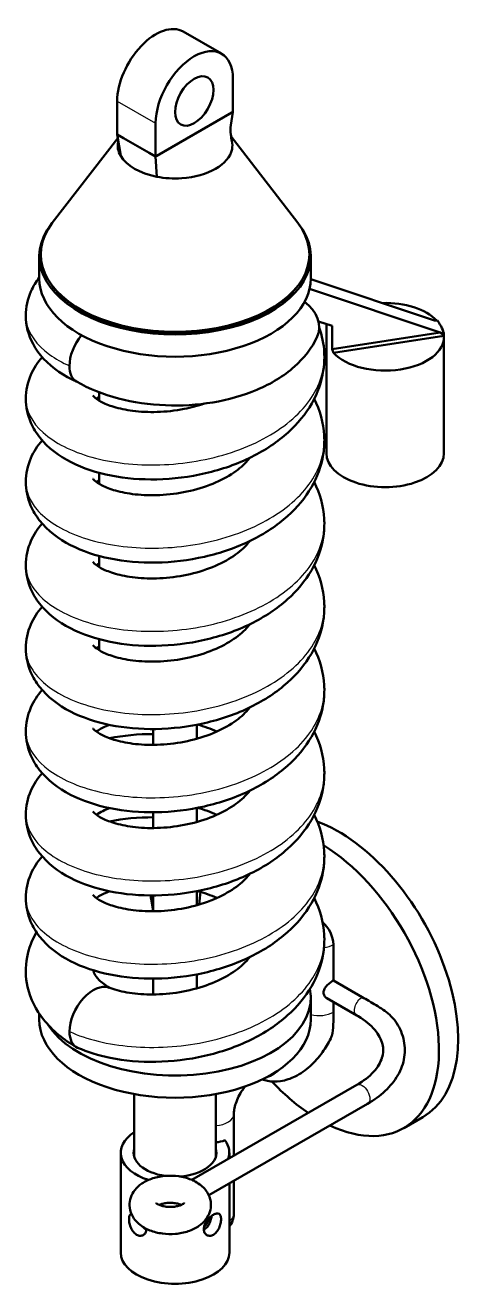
# Model space of a CAD drawing. Header units: millimetres. Extents: x 58 to 239, y 88 to 381.
# Drawn here: x 187.8 to 228.6, y 87.6 to 203.5 of the extents above; entities that cross this region are included whole.
import ezdxf

# ---------------------------------------------------------------- set-up
doc = ezdxf.new("R2010")
doc.units = ezdxf.units.MM
doc.header["$LTSCALE"] = 0.75
doc.layers.add('Visible', color=7, linetype='Continuous', lineweight=50)
doc.layers.add('Visible Narrow', color=7, linetype='Continuous', lineweight=25)

msp = doc.modelspace()

# ---------------------------------------------------------------- linework, layer by layer
at = {"layer": 'Visible', "extrusion": (-5.55112e-17, 0.817547, 0.575862)}
for p, q in [((205.869, 200.9088), (202.3335, 202.9448)), ((206.9163, 195.5308), (206.9163, 198.5966)), ((196.2629, 193.4679), (196.2629, 196.5337)), ((206.814, 195.4719), (199.9007, 191.4908)), ((206.7313, 194.3099), (206.9163, 195.5308)), ((206.9163, 195.5308), (206.814, 195.4719)), ((199.7984, 194.4977), (199.7984, 191.4319)), ((196.3191, 193.1184), (190.2841, 185.3112)), ((196.8463, 193.1319), (196.2629, 193.4679)), ((196.582, 191.4858), (196.2629, 193.4679)), ((199.215, 191.7679), (196.8463, 193.1319)), ((206.7487, 193.2625), (212.8951, 185.3112)), ((199.7984, 191.4319), (199.215, 191.7679)), ((199.9007, 191.4908), (199.7984, 191.4319)), ((199.9057, 189.5718), (199.7984, 191.4319)), ((189.0896, 182.2361), (189.0896, 180.1923)), ((214.0896, 182.2361), (214.0896, 180.1923)), ((214.0893, 180.1407), (225.4973, 176.3263)), ((190.3983, 179.3673), (190.2841, 179.5151)), ((212.7809, 179.3673), (212.8951, 179.5151)), ((213.9793, 179.238), (226.015, 175.2138)), ((216.0668, 175.826), (214.8008, 176.2493)), ((225.4973, 176.3263), (225.7454, 176.3257)), ((215.5491, 174.7912), (215.5491, 175.9991)), ((216.0668, 175.826), (216.0668, 173.6788)), ((226.015, 175.2138), (216.0668, 173.6788)), ((226.015, 175.2138), (226.3539, 175.0181)), ((215.5335, 174.8235), (215.5335, 164.0931)), ((216.1828, 173.3432), (226.3566, 174.9131)), ((226.3588, 174.8235), (226.3588, 164.0931)), ((194.5896, 168.9521), (194.5896, 169.7261)), ((194.5896, 161.2878), (194.5896, 162.3004)), ((194.5896, 153.6227), (194.5896, 154.6359)), ((194.5896, 145.9586), (194.5896, 146.9714)), ((199.5896, 138.6922), (199.5896, 137.2355)), ((203.5896, 139.0863), (203.5896, 137.7955)), ((199.5896, 131.0277), (199.5896, 129.5708)), ((203.5896, 131.4218), (203.5896, 130.131)), ((199.5896, 123.3632), (199.5896, 121.9064)), ((203.5896, 123.7573), (203.5896, 122.4665)), ((216.1737, 118.8468), (216.1737, 115.5283)), ((203.5896, 116.0928), (203.5896, 114.8018)), ((199.5896, 115.6987), (199.5896, 114.2419)), ((216.1737, 115.5283), (218.8253, 114.0013)), ((214.0896, 113.971), (214.0896, 111.9271)), ((218.3263, 112.3172), (215.5771, 113.9003)), ((189.0896, 112.4684), (189.0896, 111.9271)), ((216.1737, 113.5568), (216.1737, 112.6155)), ((203.1394, 97.1609), (218.3263, 105.9065)), ((197.8396, 105.0604), (197.8396, 99.268)), ((205.3396, 105.0604), (205.3396, 99.268)), ((204.6997, 95.7515), (219.3243, 104.1733)), ((207.0001, 99.3842), (207.0001, 103.2328)), ((222.6452, 101.9339), (224.413, 102.9519)), ((196.5896, 90.4665), (196.5896, 99.6639)), ((206.5896, 99.1478), (206.5896, 99.6639)), ((206.5896, 90.4665), (206.5896, 96.8398)), ((207.0001, 94.0354), (207.0001, 97.0762))]:
    msp.add_line(p, q, dxfattribs=at)
at = {"layer": 'Visible'}
for centre, radius, start, end in [((196.2089, 158.9161), 3.15, 120.934924, 126.363536), ((196.077, 151.4302), 2.9285, 120.525184, 126.350983), ((197.4278, 126.1974), 5.5379, 109.693199, 123.874146)]:
    msp.add_arc(centre, radius, start, end, dxfattribs=at)
at = {"layer": 'Visible', "extrusion": (3.65034e-16, 0, -1)}
for centre, radius, start, end in [((-200.1676, 126.6754), 12.9088, 105.724122, 114.100499), ((-200.0863, 118.7897), 13.1439, 105.804789, 114.027905), ((-201.6583, 93.6202), 3.8238, 117.865594, 127.772013)]:
    msp.add_arc(centre, radius, start, end, dxfattribs=at)
at = {"layer": 'Visible', "extrusion": (4.20545e-16, 0, -1)}
for centre, radius, start, end in [((-200.2244, 111.5005), 12.7451, 105.666975, 114.150303), ((-205.1251, 94.0354), 1.875, 180, 218.643317)]:
    msp.add_arc(centre, radius, start, end, dxfattribs=at)
at = {"layer": 'Visible', "extrusion": (3.65034e-16, 5.55112e-17, -1)}
msp.add_arc((-201.9276, 94.5174), 2.9108, 116.576111, 121.436107, dxfattribs=at)
at = {"layer": 'Visible', "extrusion": (4.36595e-16, -1.87361e-16, -1)}
msp.add_ellipse((199.8218, 198.5831), major_axis=(2.5117, 4.3616), ratio=0.57809312, start_param=3.92892453, end_param=6.28318531, dxfattribs=at)
at = {"layer": 'Visible'}
for centre, major_axis, ratio, start_param, end_param in [((203.3574, 196.5472), (2.5117, 4.3616), 0.57809312, -0.78733187, 2.35426078), ((201.5896, 182.2361), (12.5, 0), 0.5758617, 2.71152311, 6.71325485), ((220.9462, 177.3783), (-5.3093, 2.8983), 0.36327901, 3.38026065, 3.81807289), ((194.0766, 173.4132), (1.5595, 2.7081), 0.57809312, 1.31035803, 2.35426078), ((220.9462, 175.8454), (-1.6355, 7.3918), 0.6980197, 4.43418008, 4.44831776), ((220.9462, 175.8454), (-1.6355, 7.3918), 0.6980197, 1.71145083, 1.75867503), ((194.0766, 173.4132), (1.5595, 2.7081), 0.57809312, 2.35426078, 3.14159265), ((194.0766, 112.0971), (1.5595, 2.7081), 0.57809312, 0.09460681, 2.35426078), ((194.0766, 112.0971), (1.5595, 2.7081), 0.57809312, 2.35426078, 3.20422673), ((201.5896, 99.6639), (5, 0), 0.5758617, 2.41885841, 4.20031792), ((201.5896, 99.6639), (-5, 0), 0.5758617, 2.94092851, 3.54975804), ((201.5896, 90.4665), (5, 0), 0.5758617, 3.14159265, 6.28318531)]:
    msp.add_ellipse(centre, major_axis=major_axis, ratio=ratio, start_param=start_param, end_param=end_param, dxfattribs=at)
at = {"layer": 'Visible', "extrusion": (2.55123e-16, 1.09315e-16, -1)}
msp.add_ellipse((203.3574, 196.5472), major_axis=(1.2476, 2.1665), ratio=0.57809312, start_param=1.57079633, end_param=7.85398163, dxfattribs=at)
at = {"layer": 'Visible', "extrusion": (3.37784e-16, -1.66533e-16, -1)}
msp.add_ellipse((201.5896, 192.4555), major_axis=(-5.2831, 0), ratio=0.5758617, start_param=-0.32438631, end_param=0.11724754, dxfattribs=at)
at = {"layer": 'Visible', "extrusion": (2.61379e-16, -1.66533e-16, -1)}
for start_param, end_param in [(3.2588402, 3.28106873), (0.11724754, 1.45354879)]:
    msp.add_ellipse((201.5896, 192.4555), major_axis=(5.2831, 0), ratio=0.5758617, start_param=start_param, end_param=end_param, dxfattribs=at)
at = {"layer": 'Visible', "extrusion": (2.93733e-16, -1.66533e-16, -1)}
msp.add_ellipse((201.5896, 192.4555), major_axis=(5.2831, 0), ratio=0.5758617, start_param=-0.13104036, end_param=0.11724754, dxfattribs=at)
at = {"layer": 'Visible', "extrusion": (2.29025e-16, -4.996e-16, -1)}
msp.add_ellipse((201.5896, 192.4555), major_axis=(5.2831, 0), ratio=0.5758617, start_param=1.89518264, end_param=2.81720634, dxfattribs=at)
at = {"layer": 'Visible', "extrusion": (3.02976e-16, -1.11022e-16, -1)}
msp.add_ellipse((201.5896, 192.4555), major_axis=(5.2831, 0), ratio=0.5758617, start_param=1.45354879, end_param=1.89518264, dxfattribs=at)
at = {"layer": 'Visible', "extrusion": (2.97271e-16, -5.55112e-17, -1)}
msp.add_ellipse((201.5896, 182.4131), major_axis=(-12.375, 0), ratio=0.5758617, start_param=2.72278388, end_param=6.70199408, dxfattribs=at)
at = {"layer": 'Visible', "extrusion": (2.7377e-16, -1.11022e-16, -1)}
for centre, major_axis, start_param, end_param in [((201.5896, 180.1923), (-12.5, 0), 3.14159265, 6.28318531), ((201.5896, 113.971), (12.5, 0), -0.10984713, 2.79134218)]:
    msp.add_ellipse(centre, major_axis=major_axis, ratio=0.5758617, start_param=start_param, end_param=end_param, dxfattribs=at)
at = {"layer": 'Visible', "extrusion": (3.08721e-16, -1.05952e-31, -1)}
msp.add_ellipse((201.5896, 182.2361), major_axis=(12.25, 0), ratio=0.5758617, start_param=0.41880877, end_param=2.72278388, dxfattribs=at)
at = {"layer": 'Visible', "extrusion": (3.77472e-16, -1.75638e-16, -1)}
msp.add_ellipse((211.8525, 176.156), major_axis=(-2.8333, 1.3183), ratio=0.78968988, start_param=1.80146587, end_param=3.14159265, dxfattribs=at)
at = {"layer": 'Visible', "extrusion": (2.70907e-16, 1.11022e-16, -1)}
msp.add_ellipse((220.9462, 174.8235), major_axis=(5.4127, 0), ratio=0.5758617, start_param=4.66337752, end_param=5.78024223, dxfattribs=at)
at = {"layer": 'Visible', "extrusion": (3.65044e-16, -3.33067e-16, -1)}
for major_axis, end_param in [((5.4127, 0), 3.21757244), ((-5.4127, 0), 5.78834212)]:
    msp.add_ellipse((220.9462, 174.8235), major_axis=major_axis, ratio=0.5758617, start_param=3.11283706, end_param=end_param, dxfattribs=at)
at = {"layer": 'Visible', "extrusion": (4.80014e-16, -1.7806e-16, -1)}
msp.add_ellipse((220.9462, 175.8454), major_axis=(5.4071, 1.1964), ratio=0.20426489, start_param=3.21551334, end_param=3.26273754, dxfattribs=at)
at = {"layer": 'Visible', "extrusion": (3.36343e-16, -1.11022e-16, -1)}
msp.add_ellipse((220.9462, 164.0931), major_axis=(-5.4127, 0), ratio=0.5758617, start_param=3.14159265, end_param=6.28318531, dxfattribs=at)
at = {"layer": 'Visible', "extrusion": (3.75385e-16, -4.006e-17, -1)}
for centre, start_param, end_param in [((216.6156, 116.4923), 0.60815415, 3.14159265), ((214.8478, 115.4743), -0.73213397, -0.63553447), ((214.8478, 115.4743), 4.0156265, 4.32918685)]:
    msp.add_ellipse(centre, major_axis=(-7.7974, 13.5404), ratio=0.57809312, start_param=start_param, end_param=end_param, dxfattribs=at)
at = {"layer": 'Visible', "extrusion": (2.55123e-16, -1.09315e-16, -1)}
msp.add_ellipse((214.8478, 115.4743), major_axis=(-7.7974, 13.5404), ratio=0.57809312, start_param=0.82201109, end_param=3.83395817, dxfattribs=at)
at = {"layer": 'Visible', "extrusion": (6.56308e-16, -6.72349e-17, -1)}
msp.add_ellipse((198.8396, 122.3336), major_axis=(-0.4766, 3.0884), ratio=0.21159677, start_param=1.26366972, end_param=1.74219816, dxfattribs=at)
at = {"layer": 'Visible', "extrusion": (3.79034e-16, -1.02016e-16, -1)}
msp.add_ellipse((214.8478, 119.6103), major_axis=(-0.9357, 1.6248), ratio=0.57809312, start_param=1.03590152, end_param=2.35426078, dxfattribs=at)
at = {"layer": 'Visible', "extrusion": (3.19393e-16, -1.11022e-16, -1)}
msp.add_ellipse((201.5896, 111.9271), major_axis=(-12.5, 0), ratio=0.5758617, start_param=3.14159265, end_param=6.28318531, dxfattribs=at)
at = {"layer": 'Visible', "extrusion": (3.27534e-16, -1.66533e-16, -1)}
for start_param, end_param in [(1.80952344, 3.32291243), (-0.18131977, 1.45994286)]:
    msp.add_ellipse((201.5896, 99.6639), major_axis=(3.8125, 0), ratio=0.5758617, start_param=start_param, end_param=end_param, dxfattribs=at)
at = {"layer": 'Visible', "extrusion": (3.68942e-16, -1.11022e-16, -1)}
msp.add_ellipse((205.1251, 101.6999), major_axis=(-1.875, 0), ratio=0.5758617, start_param=4.1156072, end_param=4.59775617, dxfattribs=at)
at = {"layer": 'Visible'}
for points, knots in [([(206.7313, 194.3099), (206.6882, 194.0261), (206.6921, 193.7336), (206.7465, 193.2477), (206.7825, 193.0492), (206.8274, 192.853)], [0, 0, 0, 0, 0.350402251, 0.350402251, 0.594437237, 0.594437237, 0.594437237, 0.594437237]), ([(192.5661, 170.677), (191.3664, 171.2114), (190.3044, 171.9156), (189.1035, 173.2149), (188.7718, 173.6702), (188.0851, 174.9558), (187.8396, 175.873), (187.8396, 177.5429), (188.0095, 178.3106), (188.5176, 179.4619), (188.7811, 179.895), (189.0896, 180.2939)], [0.0274058, 0.0274058, 0.0274058, 0.0274058, 1.9262263, 1.9262263, 2.80394858, 2.80394858, 4.21847809, 4.21847809, 5.40369436, 5.40369436, 6.19383085, 6.19383085, 6.19383085, 6.19383085]), ([(214.8711, 175.6855), (215.1313, 174.9331), (215.2889, 174.1492), (215.336, 173.2274), (215.3396, 173.0884), (215.3396, 172.5314), (215.3073, 172.1127), (215.0817, 170.6507), (214.7104, 169.6203), (213.6193, 167.7099), (212.8787, 166.8123), (211.045, 165.1476), (209.8987, 164.3842), (207.3406, 163.1098), (205.8844, 162.5975), (202.9311, 161.91), (201.3981, 161.7209), (198.4635, 161.6597), (197.0246, 161.7801), (194.3645, 162.305), (193.1138, 162.717), (190.8939, 163.8446), (189.8997, 164.5904), (188.8189, 165.9409), (188.5304, 166.4062), (188.0085, 167.5922), (187.8396, 168.3578), (187.8396, 169.8742), (188.0076, 170.6376), (188.5685, 171.9164), (188.9272, 172.4624), (189.3527, 172.9493)], [19.45963137, 19.45963137, 19.45963137, 19.45963137, 20.58912642, 20.58912642, 20.78952328, 20.78952328, 21.39180649, 21.39180649, 22.91812314, 22.91812314, 24.49359027, 24.49359027, 26.24352514, 26.24352514, 28.08225792, 28.08225792, 29.89072386, 29.89072386, 31.66470788, 31.66470788, 33.46018886, 33.46018886, 35.33027121, 35.33027121, 36.18210298, 36.18210298, 37.36411533, 37.36411533, 38.54278592, 38.54278592, 39.55582781, 39.55582781, 39.55582781, 39.55582781]), ([(192.5171, 170.7051), (193.6866, 170.0316), (194.9895, 169.5187), (197.7562, 168.7892), (199.2211, 168.5756), (202.1612, 168.4541), (203.6352, 168.5428), (206.489, 169.0185), (207.8678, 169.4063), (210.4207, 170.4946), (211.5952, 171.1972), (213.4559, 172.855), (214.1901, 173.7722), (214.6858, 174.8377)], [3.14159265, 3.14159265, 3.14159265, 3.14159265, 3.49759701, 3.49759701, 3.85535398, 3.85535398, 4.20879214, 4.20879214, 4.56421296, 4.56421296, 4.92398465, 4.92398465, 5.23598776, 5.23598776, 5.23598776, 5.23598776]), ([(194.0281, 169.4095), (194.0281, 169.4095), (194.0534, 169.3682), (194.2344, 169.1901), (194.4564, 169.0161), (195.0895, 168.6786), (195.4881, 168.5118), (196.4601, 168.2147), (197.0575, 168.0858), (198.3954, 167.9137), (199.1598, 167.876), (200.7527, 167.9253), (201.6025, 168.0186), (203.0575, 168.3013), (203.6864, 168.4662), (204.2821, 168.6659)], [152.11828693, 152.11828693, 152.11828693, 152.11828693, 152.6988832, 152.6988832, 153.5776175, 153.5776175, 154.38806972, 154.38806972, 155.2780827, 155.2780827, 156.24066631, 156.24066631, 157.24654813, 157.24654813, 158.02047143, 158.02047143, 158.02047143, 158.02047143]), ([(214.4079, 169.1174), (214.9424, 168.0548), (215.2657, 166.8866), (215.3357, 165.5753), (215.3396, 165.43), (215.3396, 164.8483), (215.3043, 164.4109), (215.0659, 162.9319), (214.6879, 161.9037), (213.5838, 159.997), (212.8364, 159.1013), (210.9889, 157.4416), (209.8357, 156.6816), (207.2669, 155.4161), (205.8073, 154.9092), (202.8511, 154.233), (201.3186, 154.0495), (198.3871, 153.999), (196.9509, 154.1247), (194.2971, 154.6597), (193.0504, 155.077), (190.8401, 156.216), (189.8514, 156.9687), (188.7847, 158.3278), (188.5019, 158.7939), (187.9999, 159.9659), (187.8396, 160.7123), (187.8396, 162.2092), (188.0074, 162.9722), (188.568, 164.2511), (188.9269, 164.7976), (189.3527, 165.2847)], [52.04301417, 52.04301417, 52.04301417, 52.04301417, 53.72599397, 53.72599397, 53.93525861, 53.93525861, 54.56429714, 54.56429714, 56.09061976, 56.09061976, 57.6687367, 57.6687367, 59.42145169, 59.42145169, 61.26040142, 61.26040142, 63.06799354, 63.06799354, 64.84179662, 64.84179662, 66.63826821, 66.63826821, 68.50936419, 68.50936419, 69.35757492, 69.35757492, 70.51003898, 70.51003898, 71.68802086, 71.68802086, 72.70173962, 72.70173962, 72.70173962, 72.70173962]), ([(194.0281, 161.745), (194.0281, 161.745), (194.0297, 161.7424), (194.0467, 161.7181), (194.0892, 161.6634), (194.3072, 161.4673), (194.5467, 161.2953), (195.2071, 160.962), (195.6269, 160.7967), (196.6397, 160.5077), (197.2572, 160.386), (198.6291, 160.2333), (199.4073, 160.2081), (201.0167, 160.2849), (201.8692, 160.3932), (203.513, 160.7429), (204.3253, 160.9897), (205.7758, 161.5825), (206.4368, 161.9339), (207.5113, 162.6661), (207.9475, 163.0535), (208.3409, 163.5077), (208.4082, 163.5913), (208.4702, 163.6739)], [130.1008194, 130.1008194, 130.1008194, 130.1008194, 130.25097012, 130.25097012, 130.80021422, 130.80021422, 131.64432335, 131.64432335, 132.46237624, 132.46237624, 133.36089243, 133.36089243, 134.32968765, 134.32968765, 135.33807452, 135.33807452, 136.35060505, 136.35060505, 137.33550662, 137.33550662, 138.27353874, 138.27353874, 138.4871199, 138.4871199, 138.4871199, 138.4871199]), ([(214.4079, 161.4529), (214.9421, 160.3909), (215.2653, 159.2234), (215.3357, 157.912), (215.3396, 157.7662), (215.3396, 157.1819), (215.304, 156.7425), (215.0642, 155.2617), (214.6855, 154.2338), (213.5801, 152.3274), (212.8319, 151.4319), (210.983, 149.7728), (209.8291, 149.0131), (207.2592, 147.7485), (205.7992, 147.2423), (202.8427, 146.5671), (201.3102, 146.3843), (198.379, 146.3349), (196.9431, 146.4611), (194.29, 146.9972), (193.0437, 147.415), (190.8344, 148.5553), (189.8464, 149.3088), (188.7812, 150.6687), (188.4989, 151.135), (187.999, 152.3055), (187.8396, 153.0498), (187.8396, 154.5447), (188.0073, 155.3076), (188.568, 156.5865), (188.9269, 157.133), (189.3527, 157.6202)], [85.18891709, 85.18891709, 85.18891709, 85.18891709, 86.87099416, 86.87099416, 87.08119253, 87.08119253, 87.71304899, 87.71304899, 89.23937233, 89.23937233, 90.81777045, 90.81777045, 92.57077629, 92.57077629, 94.40974643, 94.40974643, 96.21724666, 96.21724666, 97.99103176, 97.99103176, 99.78760888, 99.78760888, 101.65880854, 101.65880854, 102.50663376, 102.50663376, 103.65599128, 103.65599128, 104.83390253, 104.83390253, 105.84769172, 105.84769172, 105.84769172, 105.84769172]), ([(194.0281, 154.0805), (194.0281, 154.0805), (194.0393, 154.0619), (194.1415, 153.9448), (194.3346, 153.7686), (194.9327, 153.424), (195.3022, 153.2557), (196.2168, 152.9489), (196.7852, 152.8108), (198.0728, 152.6132), (198.8162, 152.5587), (200.3817, 152.57), (201.2255, 152.6422), (202.8824, 152.9217), (203.7162, 153.1347), (205.2367, 153.6725), (205.9456, 154.0024), (207.1285, 154.7121), (207.6258, 155.0981), (208.184, 155.656), (208.3386, 155.8348), (208.4695, 156.009)], [108.08768647, 108.08768647, 108.08768647, 108.08768647, 108.48145355, 108.48145355, 109.42829782, 109.42829782, 110.23021083, 110.23021083, 111.10798053, 111.10798053, 112.06117656, 112.06117656, 113.06281683, 113.06281683, 114.07755665, 114.07755665, 115.07211633, 115.07211633, 116.02257452, 116.02257452, 116.47142626, 116.47142626, 116.47142626, 116.47142626]), ([(214.4079, 153.7884), (214.942, 152.7265), (215.2653, 151.559), (215.3357, 150.2477), (215.3396, 150.1017), (215.3396, 149.5172), (215.304, 149.0776), (215.0641, 147.5966), (214.6853, 146.5687), (213.5797, 144.6624), (212.8315, 143.7669), (210.9824, 142.1078), (209.8284, 141.3482), (207.2584, 140.0837), (205.7984, 139.5775), (202.8418, 138.9025), (201.3093, 138.7197), (198.3782, 138.6704), (196.9423, 138.7967), (194.2893, 139.333), (193.043, 139.7508), (190.8339, 140.8911), (189.8459, 141.6447), (188.7808, 143.0048), (188.4986, 143.471), (187.9989, 144.6414), (187.8396, 145.3855), (187.8396, 146.8801), (188.0073, 147.6431), (188.568, 148.922), (188.9269, 149.4685), (189.3527, 149.9557)], [118.33486715, 118.33486715, 118.33486715, 118.33486715, 120.01685176, 120.01685176, 120.22714588, 120.22714588, 120.85929136, 120.85929136, 122.38561477, 122.38561477, 123.96404175, 123.96404175, 125.71707741, 125.71707741, 127.55604961, 127.55604961, 129.36354042, 129.36354042, 131.13732369, 131.13732369, 132.93391165, 132.93391165, 134.8051219, 134.8051219, 135.65290754, 135.65290754, 136.80194651, 136.80194651, 137.97985053, 137.97985053, 138.99364699, 138.99364699, 138.99364699, 138.99364699]), ([(194.0281, 146.416), (194.0281, 146.416), (194.0539, 146.374), (194.2368, 146.1945), (194.4593, 146.0207), (195.0931, 145.6835), (195.4923, 145.5167), (196.4656, 145.2199), (197.0636, 145.0911), (198.4026, 144.9196), (199.1675, 144.8823), (200.7609, 144.9324), (201.6108, 145.0262), (203.2617, 145.3479), (204.0835, 145.5814), (205.5637, 146.1529), (206.2445, 146.4962), (207.3632, 147.2205), (207.824, 147.608), (208.2799, 148.1043), (208.3804, 148.2255), (208.4699, 148.3447)], [86.07604039, 86.07604039, 86.07604039, 86.07604039, 86.66106688, 86.66106688, 87.53796397, 87.53796397, 88.34868178, 88.34868178, 89.23895753, 89.23895753, 90.20174022, 90.20174022, 91.20770615, 91.20770615, 92.22138252, 92.22138252, 93.21033988, 93.21033988, 94.15329101, 94.15329101, 94.46098935, 94.46098935, 94.46098935, 94.46098935]), ([(214.4079, 146.1239), (214.942, 145.062), (215.2653, 143.8945), (215.3357, 142.5832), (215.3396, 142.4372), (215.3396, 141.8527), (215.304, 141.4131), (215.064, 139.932), (214.6852, 138.9041), (213.5797, 136.9978), (212.8314, 136.1024), (210.9823, 134.4433), (209.8283, 133.6836), (207.2583, 132.4192), (205.7983, 131.913), (202.8417, 131.238), (201.3093, 131.0552), (198.3781, 131.0059), (196.9422, 131.1322), (194.2892, 131.6685), (193.0429, 132.0863), (190.8338, 133.2267), (189.8458, 133.9803), (188.7808, 135.3403), (188.4986, 135.8066), (187.9989, 136.9769), (187.8396, 137.721), (187.8396, 139.2156), (188.0073, 139.9786), (188.568, 141.2575), (188.9269, 141.804), (189.3527, 142.2912)], [151.48082214, 151.48082214, 151.48082214, 151.48082214, 153.16279729, 153.16279729, 153.37310122, 153.37310122, 154.00527625, 154.00527625, 155.53159967, 155.53159967, 157.11002961, 157.11002961, 158.86306831, 158.86306831, 160.70204072, 160.70204072, 162.50953057, 162.50953057, 164.28331365, 164.28331365, 166.07990272, 166.07990272, 167.95111406, 167.95111406, 168.79889565, 168.79889565, 169.94790203, 169.94790203, 171.12580531, 171.12580531, 172.13960252, 172.13960252, 172.13960252, 172.13960252]), ([(194.0281, 138.7515), (194.0281, 138.7515), (194.0304, 138.7477), (194.052, 138.7177), (194.0971, 138.6618), (194.3195, 138.4644), (194.5622, 138.2924), (195.2284, 137.9594), (195.6518, 137.7944), (196.6717, 137.507), (197.2927, 137.3866), (198.6704, 137.2374), (199.4509, 137.2144), (201.0629, 137.296), (201.9158, 137.407), (203.558, 137.7617), (204.3685, 138.0109), (205.8134, 138.6074), (206.4708, 138.9602), (207.5372, 139.6936), (207.969, 140.0809), (208.3516, 140.5275), (208.4132, 140.6044), (208.4702, 140.6804)], [64.05831427, 64.05831427, 64.05831427, 64.05831427, 64.23935364, 64.23935364, 64.77570321, 64.77570321, 65.61654776, 65.61654776, 66.43586511, 66.43586511, 67.33586587, 67.33586587, 68.30570788, 68.30570788, 69.31449068, 69.31449068, 70.32677829, 70.32677829, 71.31092463, 71.31092463, 72.24808491, 72.24808491, 72.44469568, 72.44469568, 72.44469568, 72.44469568]), ([(214.4079, 138.4594), (214.942, 137.3975), (215.2653, 136.23), (215.3357, 134.9187), (215.3396, 134.7727), (215.3396, 134.1881), (215.304, 133.7485), (215.064, 132.2675), (214.6852, 131.2396), (213.5797, 129.3333), (212.8314, 128.4378), (210.9823, 126.7787), (209.8283, 126.0191), (207.2583, 124.7546), (205.7983, 124.2485), (202.8417, 123.5735), (201.3093, 123.3907), (198.3781, 123.3414), (196.9422, 123.4677), (194.2892, 124.004), (193.0429, 124.4218), (190.8338, 125.5622), (189.8458, 126.3158), (188.7807, 127.6758), (188.4986, 128.1421), (187.9989, 129.3124), (187.8396, 130.0565), (187.8396, 131.5511), (188.0073, 132.3141), (188.568, 133.593), (188.9269, 134.1395), (189.3527, 134.6267)], [184.62677764, 184.62677764, 184.62677764, 184.62677764, 186.30875183, 186.30875183, 186.51905675, 186.51905675, 187.15123481, 187.15123481, 188.67755823, 188.67755823, 190.25598847, 190.25598847, 192.00902748, 192.00902748, 193.84799992, 193.84799992, 195.65548966, 195.65548966, 197.42927273, 197.42927273, 199.22586191, 199.22586191, 201.09707335, 201.09707335, 201.94485453, 201.94485453, 203.09385758, 203.09385758, 204.27176079, 204.27176079, 205.28555807, 205.28555807, 205.28555807, 205.28555807]), ([(195.5617, 139.0759), (195.1205, 138.9152), (194.7584, 138.7341), (194.4452, 138.5337), (194.3901, 138.4954), (194.3411, 138.4591)], [60.00692808, 60.00692808, 60.00692808, 60.00692808, 60.85412522, 60.85412522, 61.06137971, 61.06137971, 61.06137971, 61.06137971]), ([(194.0281, 131.087), (194.0281, 131.087), (194.0413, 131.0651), (194.1557, 130.9377), (194.353, 130.7625), (194.9541, 130.42), (195.3277, 130.2518), (196.2506, 129.9462), (196.8231, 129.8094), (198.118, 129.6152), (198.8645, 129.5631), (200.4342, 129.5797), (201.279, 129.6548), (202.9353, 129.9403), (203.7677, 130.1562), (205.2828, 130.6987), (205.9879, 131.0306), (207.1621, 131.7425), (207.6543, 132.1288), (208.1977, 132.6783), (208.3444, 132.849), (208.4696, 133.0155)], [42.04521604, 42.04521604, 42.04521604, 42.04521604, 42.47185892, 42.47185892, 43.4026351, 43.4026351, 44.2058122, 44.2058122, 45.08531109, 45.08531109, 46.03988285, 46.03988285, 47.04217512, 47.04217512, 48.0568142, 48.0568142, 49.05062969, 49.05062969, 50.00003871, 50.00003871, 50.42921911, 50.42921911, 50.42921911, 50.42921911]), ([(214.4079, 130.7949), (214.942, 129.733), (215.2653, 128.5655), (215.3357, 127.2542), (215.3396, 127.1082), (215.3396, 126.5236), (215.304, 126.084), (215.064, 124.603), (214.6852, 123.5751), (213.5797, 121.6688), (212.8314, 120.7733), (210.9823, 119.1142), (209.8283, 118.3546), (207.2583, 117.0901), (205.7983, 116.584), (202.8417, 115.909), (201.3093, 115.7262), (198.3781, 115.6769), (196.9422, 115.8032), (194.2892, 116.3395), (193.0429, 116.7573), (190.8338, 117.8977), (189.8458, 118.6513), (188.7807, 120.0113), (188.4986, 120.4776), (187.9989, 121.6479), (187.8396, 122.392), (187.8396, 123.8866), (188.0073, 124.6496), (188.568, 125.9285), (188.9269, 126.475), (189.3527, 126.9622)], [217.77273319, 217.77273319, 217.77273319, 217.77273319, 219.45470728, 219.45470728, 219.6650123, 219.6650123, 220.29719067, 220.29719067, 221.82351409, 221.82351409, 223.40194436, 223.40194436, 225.15498341, 225.15498341, 226.99395584, 226.99395584, 228.80144558, 228.80144558, 230.57522865, 230.57522865, 232.37181783, 232.37181783, 234.24302929, 234.24302929, 235.09081043, 235.09081043, 236.23981314, 236.23981314, 237.41771634, 237.41771634, 238.43151363, 238.43151363, 238.43151363, 238.43151363]), ([(194.0281, 123.4225), (194.0281, 123.4225), (194.0561, 123.3771), (194.25, 123.1901), (194.4753, 123.0171), (195.1128, 122.681), (195.5158, 122.5144), (196.4961, 122.2189), (197.0976, 122.0914), (198.4426, 121.9231), (199.2099, 121.888), (200.8063, 121.9428), (201.6568, 122.0391), (203.3066, 122.3658), (204.1268, 122.6017), (205.6018, 123.1771), (206.2792, 123.5219), (207.3901, 124.2477), (207.8465, 124.6353), (208.2909, 125.1241), (208.3854, 125.2386), (208.4699, 125.3512)], [20.03369698, 20.03369698, 20.03369698, 20.03369698, 20.64194874, 20.64194874, 21.51004649, 21.51004649, 22.32217275, 22.32217275, 23.21390844, 23.21390844, 24.17778656, 24.17778656, 25.18421109, 25.18421109, 26.19770875, 26.19770875, 27.18596153, 27.18596153, 28.1280287, 28.1280287, 28.4189583, 28.4189583, 28.4189583, 28.4189583]), ([(214.4079, 123.1304), (214.942, 122.0685), (215.2653, 120.901), (215.3357, 119.5897), (215.3396, 119.4437), (215.3396, 118.8591), (215.304, 118.4195), (215.064, 116.9385), (214.6852, 115.9106), (213.5797, 114.0043), (212.8314, 113.1088), (210.9823, 111.4497), (209.8283, 110.6901), (207.2583, 109.4256), (205.7983, 108.9195), (202.8417, 108.2445), (201.3093, 108.0617), (198.3781, 108.0124), (196.9422, 108.1387), (194.55, 108.6222), (193.5345, 108.9348), (192.6181, 109.338)], [250.91868875, 250.91868875, 250.91868875, 250.91868875, 252.60066282, 252.60066282, 252.81096786, 252.81096786, 253.44314626, 253.44314626, 254.96946968, 254.96946968, 256.54789995, 256.54789995, 258.300939, 258.300939, 260.13991144, 260.13991144, 261.94740118, 261.94740118, 263.72118424, 263.72118424, 265.16675873, 265.16675873, 265.16675873, 265.16675873]), ([(195.5625, 123.7467), (195.2117, 123.6189), (194.9112, 123.48), (194.545, 123.2716), (194.4329, 123.1973), (194.3418, 123.13)], [15.98159961, 15.98159961, 15.98159961, 15.98159961, 16.65288263, 16.65288263, 17.03613007, 17.03613007, 17.03613007, 17.03613007]), ([(192.5171, 109.3891), (191.3476, 110.0625), (190.3051, 110.8977), (188.7909, 112.8021), (188.2586, 113.8254), (187.8047, 115.8318), (187.787, 116.7719), (188.1122, 118.4892), (188.4197, 119.2692), (188.8333, 119.9721)], [3.14159265, 3.14159265, 3.14159265, 3.14159265, 3.49759701, 3.49759701, 3.797435, 3.797435, 4.03561417, 4.03561417, 4.25370274, 4.25370274, 4.25370274, 4.25370274]), ([(195.4812, 114.8783), (195.9483, 114.7026), (196.521, 114.5456), (197.7959, 114.3216), (198.5156, 114.2534), (200.0494, 114.2316), (200.8858, 114.2849), (202.5436, 114.5269), (203.3858, 114.7213), (204.9379, 115.2274), (205.6698, 115.5443), (206.9075, 116.2381), (207.4367, 116.6211), (208.0941, 117.232), (208.3015, 117.4634), (208.4695, 117.6865)], [0, 0, 0, 0, 0.91995519, 0.91995519, 1.85985814, 1.85985814, 2.85720461, 2.85720461, 3.8722149, 3.8722149, 4.87123923, 4.87123923, 5.82837676, 5.82837676, 6.40302751, 6.40302751, 6.40302751, 6.40302751]), ([(195.5622, 114.8484), (195.155, 115.0898), (194.8357, 115.3395), (194.3701, 115.7984), (194.2363, 116.0009), (194.0834, 116.3153), (194.0845, 116.3794), (194.091, 116.4574)], [3.156057071, 3.156057071, 3.156057071, 3.156057071, 3.398235074, 3.398235074, 3.653945036, 3.653945036, 3.975022056, 3.975022056, 3.975022056, 3.975022056]), ([(215.5771, 113.9003), (215.5767, 113.9006), (215.5762, 113.9009), (215.4887, 113.9515), (215.4068, 114.027), (215.2931, 114.2093), (215.2623, 114.3159), (215.2623, 114.4212), (215.2623, 114.5265), (215.2931, 114.6405), (215.4068, 114.8592), (215.4887, 114.9647), (215.6625, 115.1496), (215.7669, 115.2424), (215.9772, 115.4055), (216.0829, 115.4761), (216.1737, 115.5283)], [-0.309886428, -0.309886428, -0.309886428, -0.309886428, -0.309081832, -0.309081832, -0.154540916, -0.154540916, 0, 0, 0, 0.154540916, 0.154540916, 0.309081832, 0.309081832, 0.463055162, 0.463055162, 0.617028492, 0.617028492, 0.617028492, 0.617028492]), ([(218.8253, 114.0013), (219.2259, 113.7707), (219.6658, 113.5213), (220.321, 113.1219), (220.5386, 112.9838), (220.9613, 112.6902), (221.1665, 112.5352), (221.5125, 112.2284), (221.6905, 112.0503), (221.8365, 111.8545), (221.851, 111.8343), (221.8654, 111.8133)], [-3.73809825, -3.73809825, -3.73809825, -3.73809825, -3.05831372, -3.05831372, -2.71842145, -2.71842145, -2.37852918, -2.37852918, -2.11042826, -2.11042826, -2.08139074, -2.08139074, -2.08139074, -2.08139074]), ([(216.1737, 112.6155), (216.1737, 112.2558), (216.1773, 111.8583), (216.1484, 111.0912), (216.1113, 110.7245), (215.9973, 110.3493), (215.9655, 110.264), (215.9272, 110.1855)], [-3.94044356, -3.94044356, -3.94044356, -3.94044356, -3.41242079, -3.41242079, -2.88439803, -2.88439803, -2.7370696, -2.7370696, -2.7370696, -2.7370696]), ([(218.3263, 105.9065), (218.961, 106.272), (219.4809, 106.6835), (220.2623, 107.5391), (220.5158, 107.9799), (220.7776, 108.8332), (220.7898, 109.2476), (220.5818, 110.1019), (220.3544, 110.5465), (219.6087, 111.4276), (219.0924, 111.8597), (218.4093, 112.2689), (218.3681, 112.2932), (218.3263, 112.3172)], [4.71238898, 4.71238898, 4.71238898, 4.71238898, 5.01360242, 5.01360242, 5.32290356, 5.32290356, 5.63706283, 5.63706283, 5.95122209, 5.95122209, 6.26336234, 6.26336234, 6.28318531, 6.28318531, 6.28318531, 6.28318531]), ([(219.3243, 104.1733), (219.9316, 104.523), (220.4784, 104.9193), (221.4201, 105.7989), (221.8153, 106.2829), (222.4152, 107.327), (222.6187, 107.8882), (222.7926, 109.0418), (222.7614, 109.6323), (222.4707, 110.7675), (222.2132, 111.3112), (221.8656, 111.8135)], [4.71238898, 4.71238898, 4.71238898, 4.71238898, 4.94533614, 4.94533614, 5.17828331, 5.17828331, 5.41123047, 5.41123047, 5.64417763, 5.64417763, 5.8771248, 5.8771248, 5.8771248, 5.8771248]), ([(209.6239, 106.4126), (209.7789, 106.3579), (209.9369, 106.3154), (210.505, 106.2054), (210.9152, 106.2053), (211.785, 106.3321), (212.2351, 106.4867), (213.1534, 106.9413), (213.611, 107.2648), (214.4499, 108.0179), (214.8309, 108.4485), (215.4554, 109.3157), (215.7105, 109.7423), (215.9272, 110.1855)], [4.03560556, 4.03560556, 4.03560556, 4.03560556, 4.12508732, 4.12508732, 4.35625034, 4.35625034, 4.64260716, 4.64260716, 4.98387916, 4.98387916, 5.32515116, 5.32515116, 5.6167462, 5.6167462, 5.6167462, 5.6167462]), ([(207.0001, 103.2328), (207.0001, 103.3505), (207.0114, 103.493), (207.0673, 103.8219), (207.1142, 104.0105), (207.2488, 104.4143), (207.3388, 104.6304), (207.5565, 105.0604), (207.6853, 105.2741), (207.8976, 105.5741), (207.9731, 105.6723), (208.0501, 105.7648)], [3.14159265, 3.14159265, 3.14159265, 3.14159265, 3.35580343, 3.35580343, 3.58659609, 3.58659609, 3.83215536, 3.83215536, 4.08553409, 4.08553409, 4.21721301, 4.21721301, 4.21721301, 4.21721301]), ([(204.0002, 96.6424), (204.2721, 96.4166), (204.5147, 96.1353), (204.8028, 95.5389), (204.8808, 95.2539), (204.9076, 94.7071), (204.8715, 94.4495), (204.7133, 93.9597), (204.5876, 93.731), (204.2524, 93.2872), (204.0312, 93.0861), (203.4888, 92.7075), (203.1553, 92.5489), (202.4265, 92.3044), (202.0278, 92.2254), (201.2235, 92.1564), (200.8182, 92.1654), (200.0251, 92.2706), (199.6375, 92.3666), (198.9049, 92.6562), (198.5589, 92.85), (197.9898, 93.3396), (197.7545, 93.6232), (197.4799, 94.2199), (197.4081, 94.5038), (197.3905, 95.0478), (197.4309, 95.304), (197.5967, 95.7916), (197.7263, 96.0192), (198.07, 96.4608), (198.296, 96.6606), (198.8478, 97.0349), (199.1859, 97.1907), (199.9208, 97.4278), (200.3206, 97.5029), (201.1257, 97.564), (201.5307, 97.5512), (202.3221, 97.4382), (202.7085, 97.3382), (203.1245, 97.1677), (203.1775, 97.1447), (203.2299, 97.1206)], [0.17891621, 0.17891621, 0.17891621, 0.17891621, 0.51402058, 0.51402058, 0.75715762, 0.75715762, 0.96926408, 0.96926408, 1.19569028, 1.19569028, 1.47511572, 1.47511572, 1.82859218, 1.82859218, 2.20836833, 2.20836833, 2.58256121, 2.58256121, 2.95779881, 2.95779881, 3.33708635, 3.33708635, 3.66797781, 3.66797781, 3.90841364, 3.90841364, 4.12032135, 4.12032135, 4.34827271, 4.34827271, 4.63089479, 4.63089479, 4.986989, 4.986989, 5.36669673, 5.36669673, 5.74071671, 5.74071671, 6.11621722, 6.11621722, 6.17164935, 6.17164935, 6.17164935, 6.17164935]), ([(198.9402, 92.6233), (198.9402, 92.5074), (198.9153, 92.3928), (198.8167, 92.2032), (198.7434, 92.1283), (198.5798, 92.0334), (198.4785, 92.0072), (198.2657, 92.0162), (198.1543, 92.0517), (197.9538, 92.1672), (197.8518, 92.2546), (197.6729, 92.4711), (197.5957, 92.6002), (197.4775, 92.8572), (197.4285, 93.0026), (197.3645, 93.2859), (197.3492, 93.4236), (197.3492, 93.6554), (197.3645, 93.7644), (197.4285, 93.9341), (197.4775, 93.9951), (197.545, 94.0343), (197.5539, 94.0388), (197.563, 94.0428)], [0, 0, 0, 0, 0.17014539, 0.17014539, 0.34029077, 0.34029077, 0.51042073, 0.51042073, 0.68055069, 0.68055069, 0.85068064, 0.85068064, 1.0208106, 1.0208106, 1.19095599, 1.19095599, 1.36110137, 1.36110137, 1.53124676, 1.53124676, 1.70139214, 1.70139214, 1.7257263, 1.7257263, 1.7257263, 1.7257263]), ([(202.4427, 95.0392), (202.4427, 95.0392), (202.4317, 95.0249), (202.3786, 94.9804), (202.3363, 94.9501), (202.2194, 94.8847), (202.1435, 94.8495), (201.9593, 94.7826), (201.8489, 94.7513), (201.6016, 94.7012), (201.4635, 94.6833), (201.1762, 94.667), (201.0269, 94.6692), (200.7387, 94.6943), (200.5999, 94.7171), (200.3534, 94.7766), (200.2448, 94.8128), (200.0704, 94.8866), (200.0023, 94.9239), (199.9073, 94.9865), (199.8779, 95.0124), (199.8559, 95.0347), (199.8526, 95.0392), (199.8526, 95.0392)], [1.19175028, 1.19175028, 1.19175028, 1.19175028, 1.38703459, 1.38703459, 1.58552514, 1.58552514, 1.79311934, 1.79311934, 2.01778582, 2.01778582, 2.25779482, 2.25779482, 2.50615199, 2.50615199, 2.75348328, 2.75348328, 2.99009744, 2.99009744, 3.20891203, 3.20891203, 3.41098606, 3.41098606, 3.5206387, 3.5206387, 3.5206387, 3.5206387]), ([(200.1337, 94.86), (200.1846, 94.8824), (200.2417, 94.9043), (200.4074, 94.9582), (200.5249, 94.9873), (200.7838, 95.0312), (200.9261, 95.045), (201.2173, 95.0524), (201.3662, 95.0454), (201.6486, 95.0115), (201.7822, 94.9849), (201.9991, 94.9244), (202.087, 94.8928), (202.1616, 94.86)], [4.8457359, 4.8457359, 4.8457359, 4.8457359, 4.98298616, 4.98298616, 5.21144236, 5.21144236, 5.45402578, 5.45402578, 5.70300571, 5.70300571, 5.94876682, 5.94876682, 6.14983839, 6.14983839, 6.14983839, 6.14983839]), ([(205.83, 93.5395), (205.83, 93.4236), (205.8147, 93.2859), (205.7507, 93.0026), (205.7017, 92.8572), (205.5835, 92.6002), (205.5063, 92.4711), (205.3274, 92.2546), (205.2254, 92.1672), (205.0249, 92.0517), (204.9135, 92.0162), (204.7006, 92.0072), (204.5994, 92.0334), (204.4358, 92.1283), (204.3625, 92.2032), (204.2639, 92.3928), (204.239, 92.5074), (204.239, 92.7392), (204.2639, 92.8714), (204.3625, 93.1347), (204.4358, 93.2661), (204.5994, 93.497), (204.7006, 93.6122), (204.9135, 93.8092), (205.0249, 93.8912), (205.2254, 94.0067), (205.3274, 94.0476), (205.5063, 94.0762), (205.5835, 94.0637), (205.7017, 93.9951), (205.7507, 93.9341), (205.8147, 93.7644), (205.83, 93.6554), (205.83, 93.5395)], [0, 0, 0, 0, 0.17014539, 0.17014539, 0.34029077, 0.34029077, 0.51042073, 0.51042073, 0.68055069, 0.68055069, 0.85068064, 0.85068064, 1.0208106, 1.0208106, 1.19095599, 1.19095599, 1.36110137, 1.36110137, 1.53124676, 1.53124676, 1.70139214, 1.70139214, 1.8715221, 1.8715221, 2.04165206, 2.04165206, 2.21178202, 2.21178202, 2.38191197, 2.38191197, 2.55205736, 2.55205736, 2.72220275, 2.72220275, 2.72220275, 2.72220275]), ([(198.9385, 92.5692), (198.9233, 92.5766), (198.9084, 92.5846), (198.7932, 92.6509), (198.6926, 92.7393), (198.6052, 92.85), (198.6046, 92.8508), (198.604, 92.8515)], [0.657554256, 0.657554256, 0.657554256, 0.657554256, 0.682442336, 0.682442336, 0.853029199, 0.853029199, 0.854252974, 0.854252974, 0.854252974, 0.854252974]), ([(204.9481, 93.8298), (204.941, 93.7691), (204.9311, 93.7058), (204.8889, 93.4983), (204.8439, 93.3509), (204.7333, 93.0901), (204.6601, 92.959), (204.4866, 92.7393), (204.3859, 92.6509), (204.2708, 92.5846), (204.2558, 92.5766), (204.2407, 92.5692)], [0.094197012, 0.094197012, 0.094197012, 0.094197012, 0.170634305, 0.170634305, 0.34126861, 0.34126861, 0.511855473, 0.511855473, 0.682442336, 0.682442336, 0.707330416, 0.707330416, 0.707330416, 0.707330416]), ([(204.7411, 93.647), (204.7395, 93.6397), (204.738, 93.6323), (204.7122, 93.5183), (204.6754, 93.4088), (204.5864, 93.2151), (204.5283, 93.1179), (204.402, 92.9649), (204.3357, 92.9055), (204.2695, 92.8626)], [1.14468016, 1.14468016, 1.14468016, 1.14468016, 1.153492552, 1.153492552, 1.28166365, 1.28166365, 1.409822916, 1.409822916, 1.522024473, 1.522024473, 1.522024473, 1.522024473])]:
    msp.add_open_spline(points, degree=3, knots=knots, dxfattribs=at)
for points in [[(194.5896, 169.2822), (194.4947, 169.2247), (194.4121, 169.1688), (194.3419, 169.117)], [(194.5896, 146.2887), (194.4947, 146.2312), (194.4121, 146.1753), (194.3419, 146.1235)], [(195.5622, 137.8423), (196.8266, 138.1023), (198.1988, 138.2335), (199.5896, 138.2259)], [(203.5896, 137.8318), (203.615, 137.8269), (203.6405, 137.822), (203.6659, 137.817)], [(195.5617, 130.1777), (196.8263, 130.4378), (198.1986, 130.569), (199.5896, 130.5614)], [(203.5896, 130.1673), (203.6151, 130.1624), (203.6405, 130.1575), (203.666, 130.1525)], [(198.9394, 92.66), (198.9399, 92.6476), (198.9402, 92.6354), (198.9402, 92.6233)]]:
    msp.add_open_spline(points, degree=3, dxfattribs=at)
at = {"layer": 'Visible Narrow', "extrusion": (-5.55112e-17, 0.817547, 0.575862)}
msp.add_line((196.2629, 196.5337), (199.7984, 194.4977), dxfattribs=at)
at = {"layer": 'Visible Narrow'}
for centre, major_axis, start_param, end_param in [((214.8478, 119.6103), (1.875, 0), -1.32369227, -0.78539816), ((214.8478, 113.379), (-1.875, 0), 1.15447238, 2.35619449), ((205.1251, 103.2328), (-1.875, 0), 1.68542914, 3.14159265)]:
    msp.add_ellipse(centre, major_axis=major_axis, ratio=0.5758617, start_param=start_param, end_param=end_param, dxfattribs=at)
at = {"layer": 'Visible Narrow', "extrusion": (3.68086e-16, -8.3852e-17, -1)}
msp.add_ellipse((218.8253, 113.1838), major_axis=(0.499, 0.8666), ratio=0.57809312, start_param=3.14159265, end_param=5.49972085, dxfattribs=at)
at = {"layer": 'Visible Narrow', "extrusion": (7.01189e-16, -2.38408e-16, -1)}
msp.add_ellipse((209.9865, 108.3059), major_axis=(0.9873, 1.594), ratio=0.81583059, start_param=1.7188257, end_param=2.56986228, dxfattribs=at)
at = {"layer": 'Visible Narrow', "extrusion": (2.75526e-16, -3.35077e-17, -1)}
msp.add_ellipse((218.8253, 105.0399), major_axis=(-0.499, 0.8666), ratio=0.57809312, start_param=0, end_param=3.14159265, dxfattribs=at)
at = {"layer": 'Visible Narrow', "extrusion": (3.90043e-16, -2.22045e-16, -1)}
msp.add_ellipse((205.1251, 94.0354), major_axis=(1.875, 0), ratio=0.5758617, start_param=0, end_param=0.67445311, dxfattribs=at)
at = {"layer": 'Visible Narrow'}
for points, knots in [([(187.8402, 176.7815), (187.8399, 176.595), (187.8556, 176.4085), (187.8875, 176.2227), (188.0749, 175.1335), (188.8207, 174.0725), (190.0387, 173.1856), (190.5658, 172.8017), (191.1798, 172.4502), (191.8669, 172.1407)], [49.480084294, 49.480084294, 49.480084294, 49.480084294, 49.563633544, 49.563633544, 49.563633544, 50.053474577, 50.053474577, 50.053474577, 50.265482457, 50.265482457, 50.265482457, 50.265482457]), ([(187.8396, 169.1171), (187.8397, 168.0267), (188.3967, 166.9375), (189.4469, 165.9978), (190.5014, 165.0542), (192.0512, 164.2634), (193.9164, 163.7405), (195.7804, 163.2179), (197.9558, 162.9642), (200.1905, 163.0319), (202.4239, 163.0995), (204.7123, 163.4884), (206.7905, 164.1766), (208.8677, 164.8644), (210.7311, 165.8503), (212.1652, 167.0432), (213.5986, 168.2356), (214.6003, 169.633), (215.0546, 171.0967), (215.2439, 171.7068), (215.338, 172.3281), (215.3377, 172.9493)], [43.19689899, 43.19689899, 43.19689899, 43.19689899, 43.68525295, 43.68525295, 43.68525295, 44.17565987, 44.17565987, 44.17565987, 44.66576797, 44.66576797, 44.66576797, 45.15560089, 45.15560089, 45.15560089, 45.64518212, 45.64518212, 45.64518212, 46.13453505, 46.13453505, 46.13453505, 46.33849164, 46.33849164, 46.33849164, 46.33849164]), ([(187.8405, 161.4526), (187.8421, 160.586), (188.1892, 159.7195), (188.8626, 158.929), (189.7133, 157.9305), (191.0832, 157.0555), (192.8132, 156.4288), (194.5428, 155.8024), (196.629, 155.4255), (198.83, 155.3652), (201.0304, 155.3049), (203.3413, 155.5613), (205.4949, 156.128), (207.6478, 156.6944), (209.6395, 157.5702), (211.2391, 158.6768), (212.8383, 159.7832), (214.0426, 161.1186), (214.7127, 162.5515), (215.1274, 163.4383), (215.337, 164.3616), (215.3378, 165.2849)], [36.91371368, 36.91371368, 36.91371368, 36.91371368, 37.30190324, 37.30190324, 37.30190324, 37.79224829, 37.79224829, 37.79224829, 38.28244338, 38.28244338, 38.28244338, 38.77249441, 38.77249441, 38.77249441, 39.26240728, 39.26240728, 39.26240728, 39.75218788, 39.75218788, 39.75218788, 40.05530633, 40.05530633, 40.05530633, 40.05530633]), ([(187.8416, 153.7881), (187.8419, 153.184), (188.0083, 152.58), (188.3397, 152.0019), (188.9393, 150.9561), (190.0776, 149.9975), (191.6231, 149.2602), (193.1684, 148.5229), (195.1178, 148.0085), (197.246, 147.7995), (199.374, 147.5905), (201.6767, 147.6875), (203.888, 148.1024), (206.099, 148.5172), (208.2144, 149.2493), (209.9898, 150.2373), (211.7651, 151.2251), (213.197, 152.4671), (214.1202, 153.8428), (214.9209, 155.0359), (215.3376, 156.328), (215.3392, 157.6203)], [30.63052837, 30.63052837, 30.63052837, 30.63052837, 30.90107569, 30.90107569, 30.90107569, 31.39052871, 31.39052871, 31.39052871, 31.87992568, 31.87992568, 31.87992568, 32.36926805, 32.36926805, 32.36926805, 32.85855727, 32.85855727, 32.85855727, 33.34779479, 33.34779479, 33.34779479, 33.77212103, 33.77212103, 33.77212103, 33.77212103]), ([(187.8414, 146.1235), (187.8409, 145.7103), (187.9183, 145.2971), (188.0744, 144.8922), (188.488, 143.8196), (189.4532, 142.8076), (190.8582, 141.997), (192.263, 141.1865), (194.1047, 140.5791), (196.1698, 140.2684), (198.2345, 139.9578), (200.5185, 139.9447), (202.757, 140.2539), (204.9951, 140.563), (207.1835, 141.194), (209.0684, 142.0968), (210.9531, 142.9995), (212.5308, 144.1727), (213.6187, 145.5034), (214.7065, 146.834), (215.3026, 148.3199), (215.3379, 149.8121), (215.339, 149.86), (215.3396, 149.9079), (215.3396, 149.9558)], [24.34734307, 24.34734307, 24.34734307, 24.34734307, 24.53242054, 24.53242054, 24.53242054, 25.02273545, 25.02273545, 25.02273545, 25.51297522, 25.51297522, 25.51297522, 26.00314134, 26.00314134, 26.00314134, 26.49323528, 26.49323528, 26.49323528, 26.98325852, 26.98325852, 26.98325852, 27.47321254, 27.47321254, 27.47321254, 27.48893572, 27.48893572, 27.48893572, 27.48893572]), ([(187.8402, 138.459), (187.8398, 138.2955), (187.8519, 138.1319), (187.8765, 137.9689), (188.0449, 136.8516), (188.8008, 135.7605), (190.0526, 134.8529), (191.2848, 133.9595), (192.9947, 133.246), (194.9808, 132.82), (196.9552, 132.3966), (199.1987, 132.2585), (201.4501, 132.4451), (203.7011, 132.6317), (205.9556, 133.1428), (207.9513, 133.9423), (209.9466, 134.7416), (211.6793, 135.828), (212.9478, 137.0983), (214.216, 138.3684), (215.0178, 139.8203), (215.2598, 141.3082), (215.3129, 141.6348), (215.3391, 141.963), (215.3386, 142.2912)], [18.06415776, 18.06415776, 18.06415776, 18.06415776, 18.13741343, 18.13741343, 18.13741343, 18.6394145, 18.6394145, 18.6394145, 19.13357182, 19.13357182, 19.13357182, 19.62481163, 19.62481163, 19.62481163, 20.11595985, 20.11595985, 20.11595985, 20.60701799, 20.60701799, 20.60701799, 21.09798757, 21.09798757, 21.09798757, 21.20575041, 21.20575041, 21.20575041, 21.20575041]), ([(187.8397, 130.7946), (187.8405, 129.7578), (188.3425, 128.7217), (189.2958, 127.8146), (190.3005, 126.8587), (191.8046, 126.0482), (193.6341, 125.4998), (195.4636, 124.9515), (197.6151, 124.6667), (199.8398, 124.7013), (202.0645, 124.7359), (204.3582, 125.0902), (206.456, 125.7463), (208.5536, 126.4024), (210.4512, 127.3593), (211.9295, 128.5295), (213.4078, 129.6996), (214.4641, 131.0812), (214.9762, 132.5375), (215.2174, 133.2232), (215.3377, 133.925), (215.3376, 134.6268)], [11.78097245, 11.78097245, 11.78097245, 11.78097245, 12.2453714, 12.2453714, 12.2453714, 12.73478369, 12.73478369, 12.73478369, 13.2241683, 13.2241683, 13.2241683, 13.7135256, 13.7135256, 13.7135256, 14.20285594, 14.20285594, 14.20285594, 14.69215969, 14.69215969, 14.69215969, 14.9225651, 14.9225651, 14.9225651, 14.9225651]), ([(187.8405, 123.1301), (187.8422, 122.2761), (188.179, 121.4222), (188.8334, 120.641), (189.6714, 119.6409), (191.0286, 118.7623), (192.7479, 118.1302), (194.467, 117.4981), (196.5449, 117.1139), (198.741, 117.0453), (200.937, 116.9766), (203.2469, 117.2239), (205.4035, 117.7816), (207.5599, 118.3393), (209.5589, 119.2065), (211.1691, 120.3062), (212.7791, 121.4057), (213.9973, 122.7358), (214.6827, 124.1656), (215.1171, 125.0718), (215.337, 126.0171), (215.3378, 126.9623)], [5.49778714, 5.49778714, 5.49778714, 5.49778714, 5.88032685, 5.88032685, 5.88032685, 6.37013217, 6.37013217, 6.37013217, 6.85990507, 6.85990507, 6.85990507, 7.3496459, 7.3496459, 7.3496459, 7.83935504, 7.83935504, 7.83935504, 8.32903286, 8.32903286, 8.32903286, 8.6393798, 8.6393798, 8.6393798, 8.6393798]), ([(191.8669, 110.8247), (193.4556, 110.1091), (195.4399, 109.623), (197.5896, 109.4459), (199.7391, 109.2689), (202.0499, 109.4015), (204.254, 109.8515), (206.458, 110.3015), (208.551, 111.0684), (210.2906, 112.0863), (212.0299, 113.1042), (213.4125, 114.3715), (214.278, 115.7646), (214.9765, 116.8887), (215.3371, 118.0932), (215.3388, 119.2978)], [0, 0, 0, 0, 0.49022312, 0.49022312, 0.49022312, 0.98040939, 0.98040939, 0.98040939, 1.47055918, 1.47055918, 1.47055918, 1.96067288, 1.96067288, 1.96067288, 2.35619449, 2.35619449, 2.35619449, 2.35619449])]:
    msp.add_open_spline(points, degree=3, knots=knots, dxfattribs=at)

doc.saveas('drawing.dxf')
